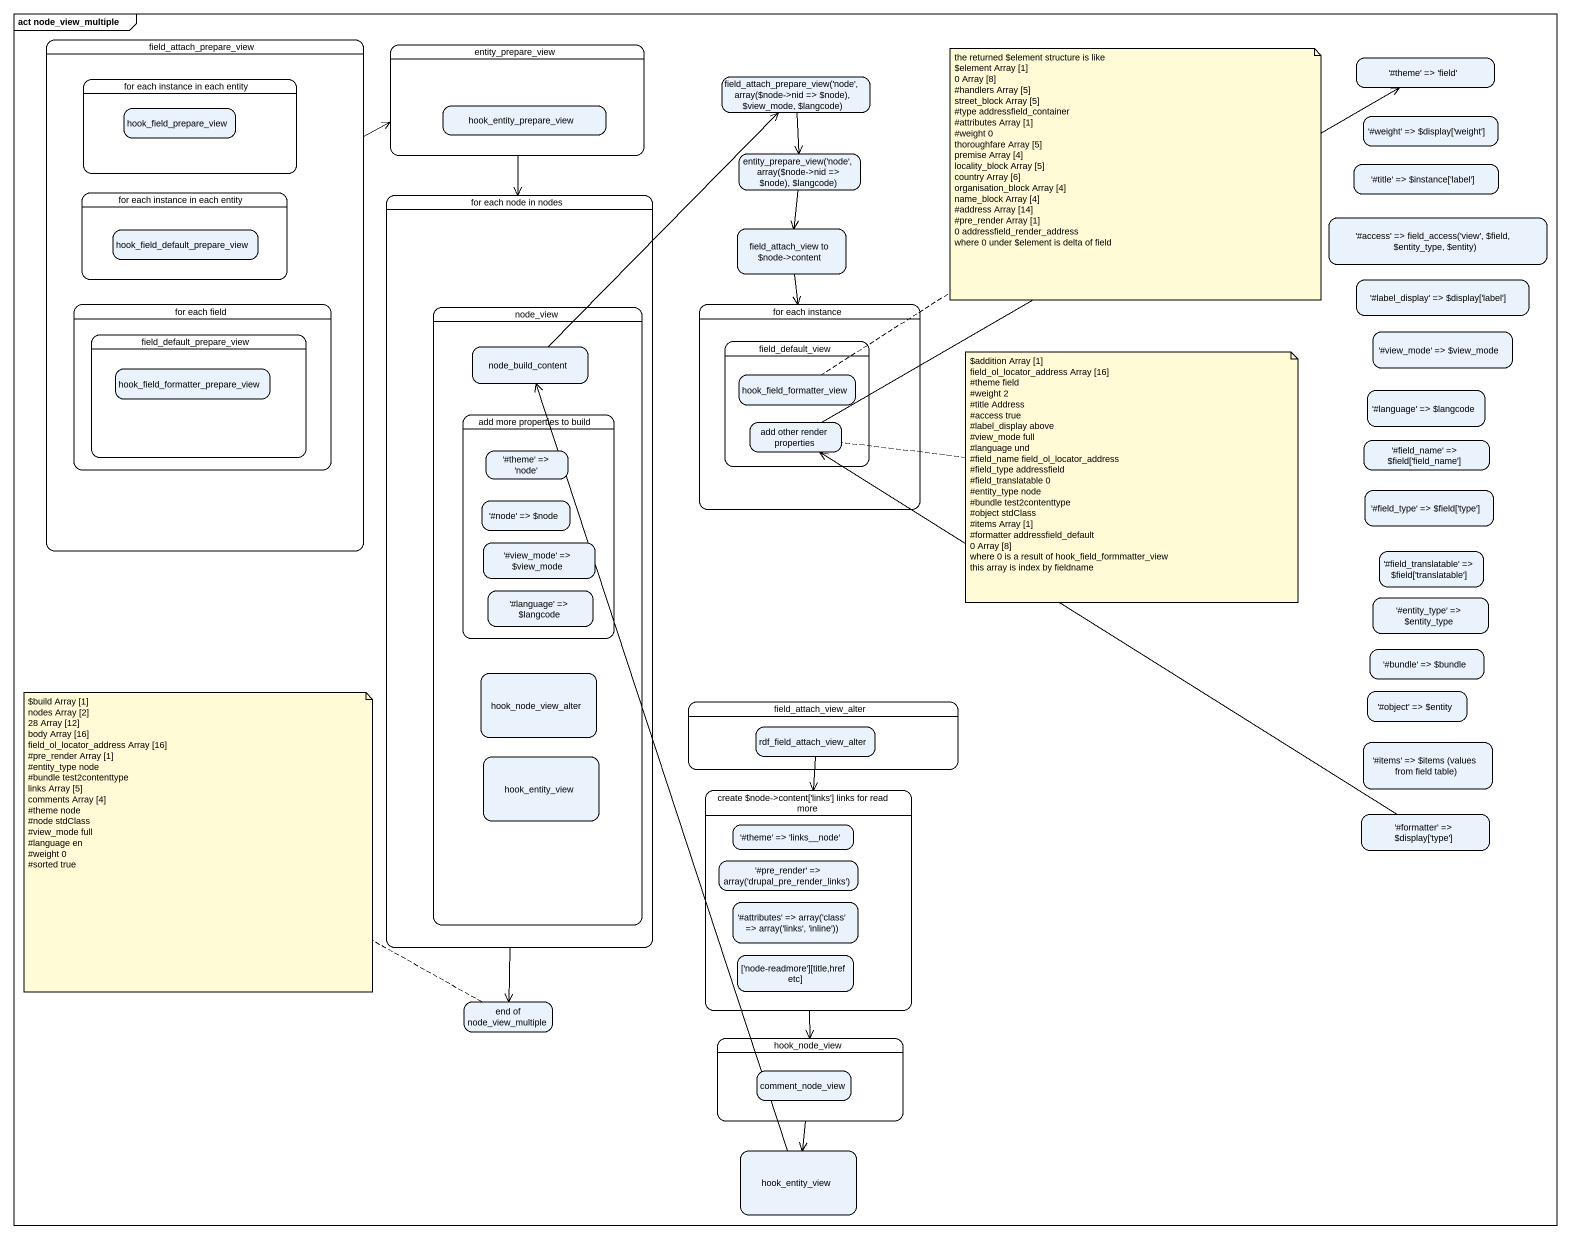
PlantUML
@startuml
mainframe act node_view_multiple
hide empty description
state field_attach_prepare_view {
  state "for each instance in each entity" as for_each_instance_in_each {
    state hook_field_prepare_view
  }
  state "for each instance in each entity" as for_each_instance_in_each_2 {
    state "hook_field_default_prepare_view" as hook_field_default_prepare
  }
  state "for each field" as for_each_field {
    state field_default_prepare_view {
      state "hook_field_formatter_prepare_view" as hook_field_formatter
    }
  }
}
state entity_prepare_view {
  state hook_entity_prepare_view
}
state "'#theme' => 'field'" as theme_field
state "field_attach_prepare_view('node', array(~$node->nid => ~$node), ~$view_mode, ~$langcode)" as field_attach_prepare_view_2
state "'#weight' => ~$display['weight']" as weight_display_weight
state "entity_prepare_view('node', array(~$node->nid => ~$node), ~$langcode)" as entity_prepare_view_node
state "'#title' => ~$instance['label']" as title_instance_label
state "for each node in nodes" as for_each_node_in_nodes {
  state node_view {
    state node_build_content
    state "add more properties to build" as add_more_properties_to_build {
      state "'#theme' => 'node'" as theme_node
      state "'#node' => ~$node" as node_node
      state "'#view_mode' => ~$view_mode" as view_mode_view_mode_2
      state "'#language' => ~$langcode" as language_langcode_2
    }
    state hook_node_view_alter
    state hook_entity_view
  }
}
state "'#access' => field_access('view', ~$field, ~$entity_type, ~$entity)" as access_field_access_view
state "field_attach_view to ~$node->content" as field_attach_view_to_node
state "'#label_display' => ~$display['label']" as label_display_display_label
state "for each instance" as for_each_instance {
  state field_default_view {
    state hook_field_formatter_view
    state "add other render properties" as add_other_render_properties
  }
}
state "'#view_mode' => ~$view_mode" as view_mode_view_mode
state "'#language' => ~$langcode" as language_langcode
state "'#field_name' => ~$field['field_name']" as field_name_field_field_name
state "'#field_type' => ~$field['type']" as field_type_field_type
state "'#field_translatable' => ~$field['translatable']" as field_translatable_field
state "'#entity_type' => ~$entity_type" as entity_type_entity_type
state "'#bundle' => ~$bundle" as bundle_bundle
state field_attach_view_alter {
  state rdf_field_attach_view_alter
}
state "'#object' => ~$entity" as object_entity
state "'#items' => ~$items (values from field table)" as items_items_values_from
state "create ~$node->content['links'] links for read more" as create_node_content_links {
  state "'#theme' => 'links__node'" as theme_links_node
  state "'#pre_render' => array('drupal_pre_render_links')" as pre_render_array_drupal_pre
  state "'#attributes' => array('class' => array('links', 'inline'))" as attributes_array_class
  state "['node-readmore'][title,href etc]" as node_readmore_title_href_etc
}
state "'#formatter' => ~$display['type']" as formatter_display_type
state "end of node_view_multiple" as end_of_node_view_multiple
state hook_node_view {
  state comment_node_view
}
state "hook_entity_view" as hook_entity_view_2
field_attach_prepare_view -up-> entity_prepare_view
entity_prepare_view --> for_each_node_in_nodes
field_attach_prepare_view_2 --> entity_prepare_view_node
entity_prepare_view_node --> field_attach_view_to_node
for_each_node_in_nodes --> end_of_node_view_multiple
field_attach_view_to_node --> for_each_instance
node_build_content -up-> field_attach_prepare_view_2
add_other_render_properties -right-> theme_field
rdf_field_attach_view_alter --> create_node_content_links
create_node_content_links --> hook_node_view
formatter_display_type -up-> add_other_render_properties
hook_node_view --> hook_entity_view_2
hook_entity_view_2 -up-> node_build_content
note top of hook_field_formatter_view
  the returned ~$element structure is like
  ~$element Array [1]
  0 Array [8]
  #handlers Array [5]
  street_block Array [5]
  #type addressfield_container
  #attributes Array [1]
  #weight 0
  thoroughfare Array [5]
  premise Array [4]
  locality_block Array [5]
  country Array [6]
  organisation_block Array [4]
  name_block Array [4]
  #address Array [14]
  #pre_render Array [1]
  0 addressfield_render_address
  where 0 under ~$element is delta of field
end note
note right of add_other_render_properties
  ~$addition Array [1]
  field_ol_locator_address Array [16]
  #theme field
  #weight 2
  #title Address
  #access true
  #label_display above
  #view_mode full
  #language und
  #field_name field_ol_locator_address
  #field_type addressfield
  #field_translatable 0
  #entity_type node
  #bundle test2contenttype
  #object stdClass
  #items Array [1]
  #formatter addressfield_default
  0 Array [8]
  where 0 is a result of hook_field_formmatter_view
  this array is index by fieldname
end note
note left of end_of_node_view_multiple
  ~$build Array [1]
  nodes Array [2]
  28 Array [12]
  body Array [16]
  field_ol_locator_address Array [16]
  #pre_render Array [1]
  #entity_type node
  #bundle test2contenttype
  links Array [5]
  comments Array [4]
  #theme node
  #node stdClass
  #view_mode full
  #language en
  #weight 0
  #sorted true
end note
@enduml
